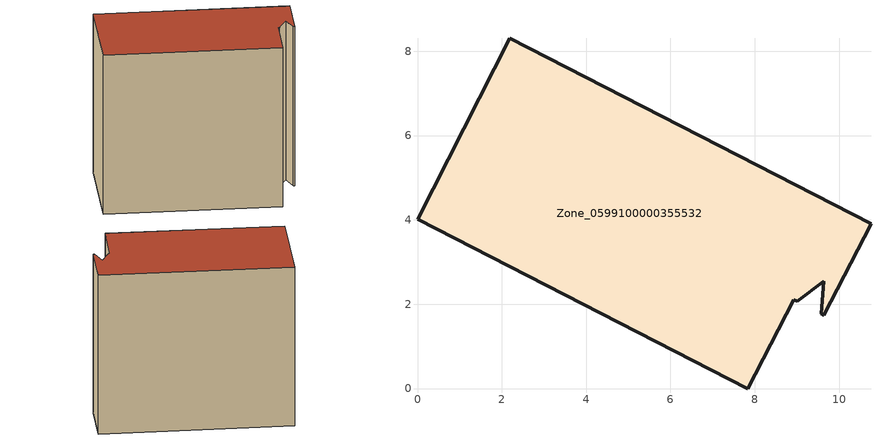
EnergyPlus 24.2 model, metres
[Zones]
Zone_0599100000355532
 floor ground (C_G): 0,4.02 2.19,8.3 10.76,3.91 9.64,1.74 9.57,1.77 9.63,2.54 9,2.07 8.92,2.11 7.83,0 z3.89
 wall outside (C_F): 2.19,8.3 0,4.02 7.83,0 8.92,2.11 9,2.07 9.63,2.54 9.57,1.77 9.64,1.74 10.76,3.91 2.19,8.3 z3.89:12.42
 roof outside (C_R): 9.63,2.54 9.57,1.77 9.64,1.74 10.76,3.91 2.19,8.3 0,4.02 7.83,0 8.92,2.11 9,2.07 z12.42
[BUILDING]
Pand.0599100000355532: North Axis=0; Terrain=City; Loads Convergence Tolerance Value=0.04; Temperature Convergence Tolerance Value=0.4; Solar Distribution=FullExterior; Maximum Number of Warmup Days=25; Minimum Number of Warmup Days=1
[Site:Location]
Rotterdam.The.Hague.AP_ZH_NLD Design_Conditions: Latitude=51.96; Longitude=4.45; Time Zone=1; Elevation=-4.5
[SITE:GROUNDTEMPERATURE:BUILDINGSURFACE]
18, 18, 18, 18, 18, 18, 18, 18, 18, 18, 18, 18
[MATERIAL] Thermal Absorptance=0.9; Solar Absorptance=0.7; Visible Absorptance=0.7
Name | Roughness | Thickness | Conductivity | Density | Specific Heat
G.TI.1992-2005 | MediumSmooth | 0.15 | 0.06 | 540 | 1210
F.TI.1992-2005 | Rough | 0.3 | 0.12 | 1920 | 840
R.TI.1992-2005 | MediumRough | 0.2 | 0.08 | 1500 | 1000
[CONSTRUCTION]
C_G: G.TI.1992-2005
C_F: F.TI.1992-2005
C_R: R.TI.1992-2005
[ZONE]
Zone_0599100000355532: Type=1; Multiplier=1; Ceiling Height=Autocalculate; Volume=Autocalculate; Floor Area=autocalculate; Part of Total Floor Area=Yes
[ZONEINFILTRATION:DESIGNFLOWRATE]
Infil_Zone_0599100000355532: Zone or ZoneList or Space or SpaceList=Zone_0599100000355532; Schedule=AlwaysOn; Design Flow Rate Calculation Method=Flow/Area; Flow Rate per Floor Area=0.0015; Constant Term Coefficient=1; Temperature Term Coefficient=0; Velocity Term Coefficient=0; Velocity Squared Term Coefficient=0
[HVACTEMPLATE:ZONE:IDEALLOADSAIRSYSTEM]
Zone_0599100000355532: Maximum Heating Supply Air Temperature=50; Minimum Cooling Supply Air Temperature=13; Maximum Heating Supply Air Humidity Ratio=0.0156; Minimum Cooling Supply Air Humidity Ratio=0.0077; Heating Limit=NoLimit; Cooling Limit=NoLimit; Dehumidification Control Type=ConstantSensibleHeatRatio; Cooling Sensible Heat Ratio=0.7; Dehumidification Setpoint=60; Humidification Control Type=None; Humidification Setpoint=30; Outdoor Air Method=None; Outdoor Air Flow Rate per Person=0.00944; Outdoor Air Flow Rate per Zone Floor Area=0; Outdoor Air Flow Rate per Zone=0; Demand Controlled Ventilation Type=None; Outdoor Air Economizer Type=NoEconomizer; Heat Recovery Type=None; Sensible Heat Recovery Effectiveness=0.7; Latent Heat Recovery Effectiveness=0.65
[ZONECONTROL:THERMOSTAT]
ThermostatControl_Zone_0599100000355532: Zone or ZoneList=Zone_0599100000355532; Control Type Schedule=DualSetpointControlType; Control 1=Thermostat_Zone_0599100000355532; Temperature Difference Between Cutout And Setpoint=0
[THERMOSTATSETPOINT:DUALSETPOINT]
Thermostat_Zone_0599100000355532: Heating Setpoint Temperature Schedule=HeatingSetpoint_Zone_0599100000355532; Cooling Setpoint Temperature Schedule=CoolingSetpoint_Zone_0599100000355532
[SCHEDULE:COMPACT]
HeatingSetpoint_Zone_0599100000355532: Through: 12/31, For: AllDays, Until: 24:00, 21
CoolingSetpoint_Zone_0599100000355532: Through: 12/31, For: AllDays, Until: 24:00, 24
DualSetpointControlType: Through: 12/31, For: AllDays, Until: 24:00, 4
AlwaysOn: Through: 12/31, For: AllDays, Until: 24:00, 1
